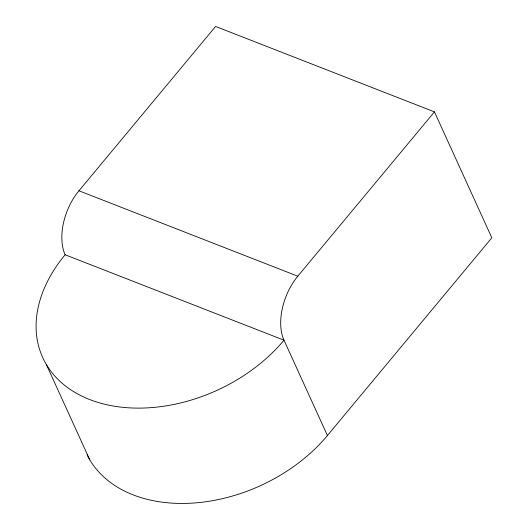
<?xml version="1.0" encoding="UTF-8"?>
<svg xmlns="http://www.w3.org/2000/svg" width="529" height="529" viewBox="0 0 529 529"><rect width="100%" height="100%" fill="white"/><g stroke="black" fill="none" stroke-linecap="round" stroke-linejoin="round"><path stroke-width="0.79" d="M434.448 111.877L297.801 276.204A47.392 27.746 -68.7 0 0 283.994 340.187A144.9 102.104 -24.5 0 1 89.685 399.54A144.9 102.104 -24.5 0 1 65.133 254.76A47.392 27.746 -68.7 0 1 78.947 190.777L215.587 26.45L434.448 111.877L491.831 237.799L327.431 435.512A144.9 102.104 -24.5 0 1 195.432 502.894A144.9 102.104 -24.5 0 1 87.093 454.874M78.947 190.777L297.801 276.204M65.133 254.76L283.994 340.187L327.431 435.512M46.34 364.514L89.785 459.84"/></g></svg>
